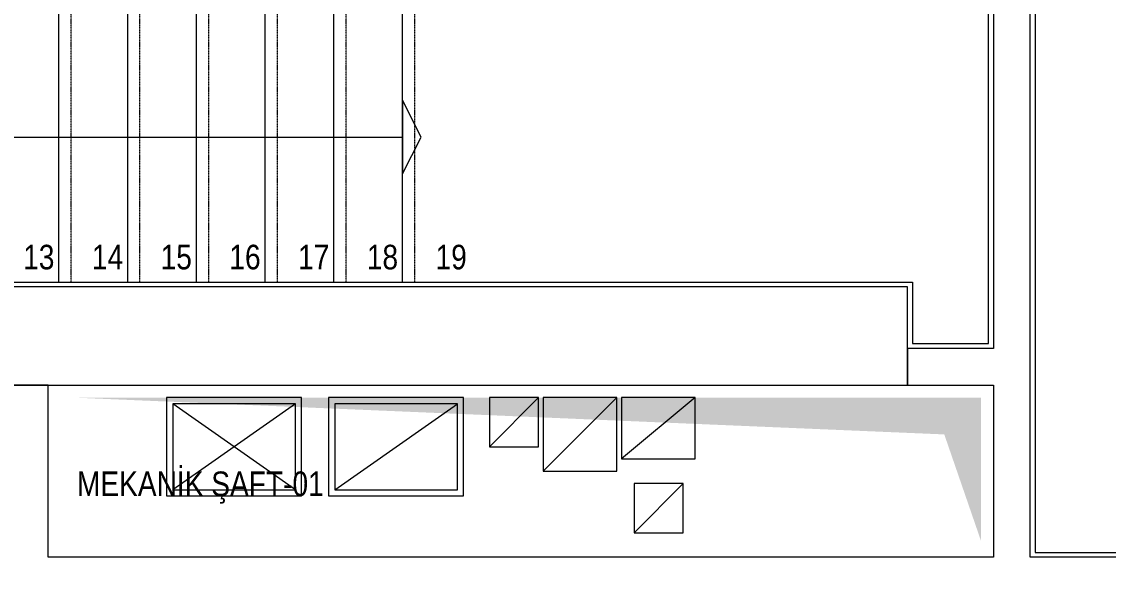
# Model space of a CAD drawing. Extents: x -1417 to 34975, y -245 to 8298.
# Drawn here: x 24035 to 24477.6, y 3466 to 3690.4 of the extents above; entities that cross this region are included whole.
import ezdxf
from ezdxf.enums import TextEntityAlignment as Align

# ---------------------------------------------------------------- set-up
doc = ezdxf.new("R2010")
doc.units = 0
doc.linetypes.add('DOT2', pattern=[0.125, 0, -0.125])
doc.layers.get('0').update_dxf_attribs({"color": 9, "lineweight": 9})
for name, color, linetype, lineweight in [('00', 9, 'Continuous', 9), ('01', 9, 'Continuous', 9), ('06D', 9, 'Continuous', 9), ('09D', 9, 'Continuous', 9), ('14', 9, 'Continuous', 9), ('19', 9, 'Continuous', 9), ('19D', 9, 'DOT2', 9), ('21', 9, 'Continuous', 9)]:
    doc.layers.add(name, color=color, linetype=linetype, lineweight=lineweight)
doc.styles.add('MuuM_TEXT-STANDART', font='ARIALN.TTF')

# ---------------------------------------------------------------- blocks, each defined once
blk = doc.blocks.new('0_arrowstairs')
blk.add_lwpolyline([(0, 0), (0, -30), (15, 0), (0, 30)], close=True)
blk = doc.blocks.new('*U549')
blk.add_lwpolyline([(0, 0), (0, 448)])
blk.add_circle((0, 0), 5)
at = {"rotation": 90}
blk.add_blockref('0_arrowstairs', (0, 448), dxfattribs=at)
blk = doc.blocks.new('*U545')
blk.add_lwpolyline([(0, 0), (0, 504)])
blk.add_circle((0, 0), 5)
at = {"rotation": 90}
blk.add_blockref('0_arrowstairs', (0, 504), dxfattribs=at)
blk = doc.blocks.new('merdvn2.mekanik')
at = {"layer": '19', "linetype": 'Continuous'}
for points in [[(23955.84, -297.5), (23955.84, -179.5)], [(24036.58, -302.5), (23978.25, -179.5)], [(24042.17, -302.5), (23983.84, -179.5)], [(24011.84, -237.5), (24011.84, -179.5)], [(24039.84, -297.5), (24039.84, -179.5)], [(24067.84, -297.5), (24067.84, -179.5)], [(24095.84, -297.5), (24095.84, -179.5)], [(24123.84, -297.5), (24123.84, -179.5)], [(24151.84, -297.5), (24151.84, -179.5)], [(24179.84, -297.5), (24179.84, -179.5)], [(24207.84, -297.5), (24207.84, -179.5)], [(23983.84, -297.5), (23983.84, -191.48)], [(24011.84, -297.5), (24011.84, -249.48)], [(24036.58, -302.5), (23955.84, -302.5), (23955.84, -322.5), (23955.84, -322.5), (24230.84, -322.5), (24230.84, -307.5), (24235.84, -307.5), (24235.84, -327.5), (24230.84, -327.5), (23950.84, -327.5), (23950.84, -327.5), (23950.84, -297.5), (24034.25, -297.5)], [(23955.84, -445.5), (23955.84, -327.5)], [(23983.84, -445.5), (23983.84, -327.5)], [(24011.84, -445.5), (24011.84, -327.5)], [(24039.84, -445.5), (24039.84, -327.5)], [(24067.84, -445.5), (24067.84, -327.5)], [(24095.84, -445.5), (24095.84, -327.5)], [(24123.84, -445.5), (24123.84, -327.5)], [(24151.84, -445.5), (24151.84, -327.5)], [(24179.84, -445.5), (24179.84, -327.5)]]:
    blk.add_lwpolyline(points, dxfattribs=at)
at = {"layer": '19'}
for points in [[(24042.17, -302.5), (23983.84, -179.5)], [(23953.34, -386.5), (23894.34, -386.5), (23894.34, -238.5), (23948.34, -238.5)], [(24039.84, -297.5), (24235.84, -297.5), (24235.84, -297.5), (24235.84, -302.5), (24235.84, -302.5), (24042.17, -302.5)]]:
    blk.add_lwpolyline(points, dxfattribs=at)
at = {"layer": '19D'}
for points in [[(23950.84, -297.5), (23950.84, -179.5)], [(23978.84, -302.5), (23978.84, -179.5)], [(24006.84, -228), (24006.84, -179.5)], [(24034.84, -241.83), (24034.84, -179.5)], [(24062.84, -302.5), (24062.84, -179.5)], [(24090.84, -302.5), (24090.84, -179.5)], [(24118.84, -302.5), (24118.84, -179.5)], [(24146.84, -302.5), (24146.84, -179.5)], [(24174.84, -302.5), (24174.84, -179.5)], [(24202.84, -302.5), (24202.84, -179.5)], [(24006.84, -241.83), (24006.84, -236.5)], [(24006.84, -302.5), (24006.84, -239.78)], [(23960.84, -445.5), (23960.84, -327.5)], [(23988.84, -445.5), (23988.84, -327.5)], [(24016.84, -445.5), (24016.84, -327.5)], [(24044.84, -445.5), (24044.84, -327.5)], [(24072.84, -445.5), (24072.84, -327.5)], [(24100.84, -445.5), (24100.84, -327.5)], [(24128.84, -445.5), (24128.84, -327.5)], [(24156.84, -445.5), (24156.84, -327.5)], [(24184.84, -445.5), (24184.84, -327.5)]]:
    blk.add_lwpolyline(points, dxfattribs=at)
at = {"layer": '19', "xscale": 0.5, "yscale": 0.5, "zscale": 0.5}
for name, p, rotation in [('*U545', (24207.84, -238.5), 90), ('*U549', (23955.84, -386.5), 270)]:
    blk.add_blockref(name, p, dxfattribs=dict(at, rotation=rotation))
at = {"layer": '21', "style": 'MuuM_TEXT-STANDART'}
for s, p in [('10', (23939.65, -184.5)), ('9', (23967.65, -184.5)), ('8', (23995.65, -184.5)), ('7', (24023.65, -184.5)), ('6', (24051.65, -184.5)), ('5', (24079.65, -184.5)), ('4', (24107.65, -184.5)), ('3', (24135.65, -184.5)), ('2', (24163.65, -184.5)), ('1', (24191.65, -184.5)), ('M01 (19x16.5 / 28)', (24127.43, -223.28)), ('11', (23981.98, -430.33)), ('12', (24009.98, -430.33)), ('13', (24037.98, -430.33)), ('14', (24065.98, -430.33)), ('15', (24093.98, -430.33)), ('16', (24121.98, -430.33)), ('17', (24149.98, -430.33)), ('18', (24177.98, -430.33)), ('19', (24205.98, -430.33))]:
    blk.add_text(s, height=10, dxfattribs=at).set_placement(p, align=Align.TOP_RIGHT)

msp = doc.modelspace()

# ---------------------------------------------------------------- linework, layer by layer
at = {"layer": '00'}
msp.add_lwpolyline([(24535.84, 3472.5), (24445.84, 3472.5), (24445.84, 3742.5), (24430.84, 3742.5), (24430.84, 3557.5), (24395.84, 3557.5), (24395.84, 3542.5), (24430.84, 3542.5), (24430.84, 3472.5), (24045.84, 3472.5), (24045.84, 3542.5), (24025.84, 3542.5), (24025.84, 3472.5), (23815.84, 3472.5), (23815.84, 3542.5), (23795.84, 3542.5), (23795.84, 3192.5)], dxfattribs=at)
at = {"layer": '01'}
for points in [[(24395.84, 3582.5), (24395.84, 3582.5), (24395.84, 3582.5), (23845.84, 3582.5), (23845.84, 3852.5), (24395.84, 3852.5), (24395.84, 3852.5), (24395.84, 3852.5), (24395.84, 3892.5), (23795.84, 3892.5), (23795.84, 3542.5), (24395.84, 3542.5), (24395.84, 3582.5)], [(24395.84, 3892.5), (23795.84, 3892.5), (23795.84, 3542.5), (24395.84, 3542.5), (24395.84, 3582.5), (23845.84, 3582.5), (23845.84, 3852.5), (24395.84, 3852.5)]]:
    msp.add_lwpolyline(points, close=True, dxfattribs=at)
at = {"layer": '06D'}
for points in [[(24094.03, 3497.5), (24149.03, 3497.5), (24149.03, 3537.5), (24094.03, 3537.5)], [(24160.03, 3497.5), (24215.03, 3497.5), (24215.03, 3537.5), (24160.03, 3537.5)], [(24225.53, 3517.5), (24245.53, 3517.5), (24245.53, 3537.5), (24225.53, 3537.5)], [(24247.43, 3507.5), (24277.43, 3507.5), (24277.43, 3537.5), (24247.43, 3537.5)], [(24279.33, 3512.51), (24309.32, 3512.51), (24309.32, 3537.5), (24279.33, 3537.5)], [(24146.53, 3535), (24096.53, 3535), (24096.53, 3500), (24146.53, 3500)], [(24212.53, 3535), (24162.53, 3535), (24162.53, 3500), (24212.53, 3500)], [(24284.53, 3482.5), (24304.53, 3482.5), (24304.53, 3502.5), (24284.53, 3502.5)]]:
    msp.add_lwpolyline(points, close=True, dxfattribs=at)
for points in [[(24245.53, 3537.5), (24225.53, 3517.5)], [(24277.43, 3537.5), (24247.43, 3507.5)], [(24309.33, 3537.51), (24279.33, 3512.51)], [(24146.53, 3535), (24096.53, 3500)], [(24146.53, 3500), (24096.53, 3535)], [(24162.53, 3500), (24212.53, 3535)], [(24304.53, 3502.5), (24284.53, 3482.5)]]:
    msp.add_lwpolyline(points, dxfattribs=at)
at = {"layer": '09D'}
msp.add_solid([(24425.84, 3479.05), (24425.84, 3537.5), (24410.84, 3522.5), (24055.84, 3537.5)], dxfattribs=at)
at = {"layer": '14'}
msp.add_lwpolyline([(24593.84, 3870.5), (24447.84, 3870.5), (24447.84, 3850.5), (24428.84, 3850.5), (24428.84, 3870.5), (24397.84, 3870.5), (24397.84, 3850.5), (23847.84, 3850.5), (23847.84, 3584.5), (24397.84, 3584.5), (24397.84, 3559.5), (24428.84, 3559.5), (24428.84, 3744.5), (24447.84, 3744.5), (24447.84, 3474.5), (24537.84, 3474.5)], dxfattribs=at)

# ---------------------------------------------------------------- block references
msp.add_blockref('merdvn2.mekanik', (10.35, 4030))

# ---------------------------------------------------------------- texts
at = {"layer": '21', "style": 'MuuM_TEXT-STANDART'}
msp.add_text('MEKANİK ŞAFT-01', height=10, dxfattribs=at).set_placement((24057.49, 3497.41))

doc.saveas('drawing.dxf')
